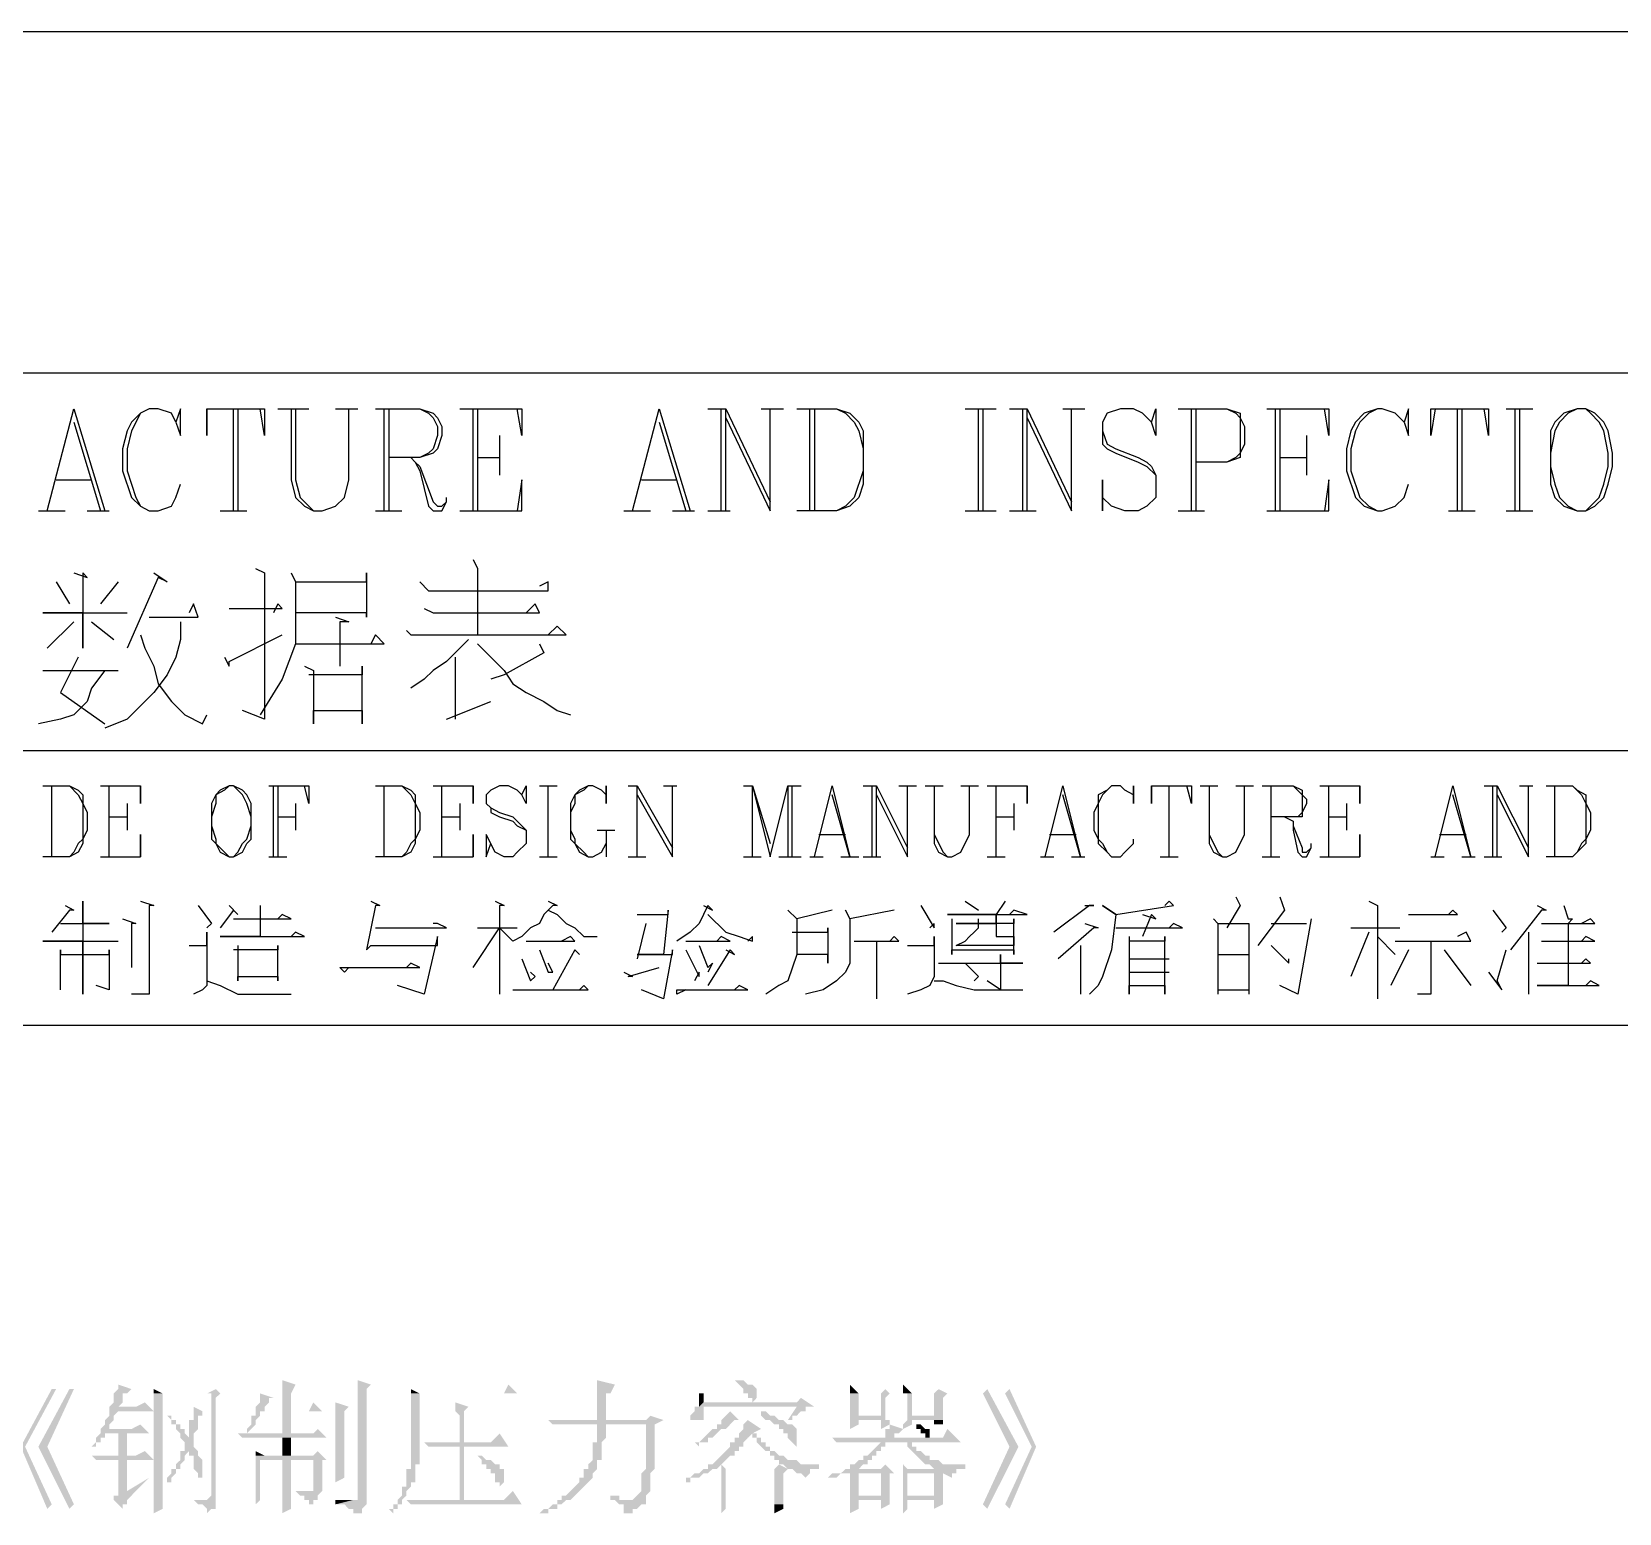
# Model space of a CAD drawing. Extents: x 51 to 246, y 3 to 417.
# Drawn here: x 218.5 to 233.66, y 402.89 to 417.03 of the extents above; entities that cross this region are included whole.
import ezdxf

# ---------------------------------------------------------------- set-up
doc = ezdxf.new("R2010")
doc.units = 0
doc.header["$MEASUREMENT"] = 0
doc.layers.add('_____1', color=160, linetype='Continuous')

msp = doc.modelspace()

# ---------------------------------------------------------------- hatches: boundary and pattern name
at = {"layer": '_____1'}
for points in [[(218.694, 404.071), (218.398, 403.521), (218.652, 402.928), (218.694, 402.971), (218.44, 403.521), (218.736, 404.071)], [(218.863, 404.071), (218.567, 403.521), (218.863, 402.928), (218.906, 402.971), (218.652, 403.521), (218.906, 404.071)], [(219.329, 404.114), (219.329, 404.071), (219.287, 404.029), (219.287, 403.944), (219.244, 403.902), (219.244, 403.86), (219.329, 403.902), (219.371, 403.944), (219.371, 404.029), (219.414, 404.029), (219.456, 404.071)], [(219.668, 404.071), (219.668, 404.029), (219.752, 404.029)], [(220.26, 404.071), (220.176, 404.029), (219.668, 404.029), (219.668, 402.886), (219.752, 402.928), (219.752, 404.029), (220.303, 404.029)], [(220.895, 404.156), (220.895, 403.86), (220.726, 403.86), (220.98, 403.86), (220.98, 404.029), (221.022, 404.114)], [(221.615, 404.156), (221.615, 403.013), (221.573, 403.013), (221.403, 402.971), (221.488, 402.971), (221.53, 402.928), (221.573, 402.928), (221.573, 402.886), (221.657, 402.886), (221.657, 402.928), (221.7, 402.971), (221.7, 404.071), (221.742, 404.114)], [(223.054, 404.114), (223.012, 404.029), (222.123, 404.029), (222.123, 403.309), (222.081, 403.309), (222.081, 403.14), (222.038, 403.14), (222.038, 403.055), (221.996, 403.013), (221.996, 402.971), (221.954, 402.971), (221.954, 402.928), (221.911, 402.928), (221.954, 402.886), (221.954, 402.928), (221.996, 402.928), (221.996, 402.971), (222.038, 402.971), (222.038, 403.013), (222.081, 403.055), (222.081, 403.098), (222.123, 403.14), (222.123, 403.182), (222.165, 403.182), (222.165, 403.352), (222.208, 403.352), (222.208, 404.029), (223.139, 404.029)], [(222.123, 404.071), (222.123, 404.029), (222.208, 404.029)], [(223.901, 404.156), (223.901, 403.775), (223.986, 403.775), (223.986, 404.029), (224.028, 404.029), (224.07, 404.114)], [(226.314, 404.114), (226.314, 404.029), (226.399, 404.029)], [(226.653, 404.071), (226.61, 404.029), (226.314, 404.029), (226.314, 403.775), (226.61, 403.775), (226.61, 403.69), (226.695, 403.733), (226.695, 403.775), (226.653, 403.775), (226.399, 403.817), (226.399, 404.029), (226.695, 404.029)], [(226.822, 404.114), (226.822, 404.029), (226.907, 404.029)], [(227.161, 404.071), (227.118, 404.029), (226.822, 404.029), (226.864, 404.029), (226.864, 403.775), (226.907, 403.817), (226.907, 404.029), (227.245, 404.029)], [(227.626, 404.071), (227.584, 404.029), (227.838, 403.521), (227.584, 402.971), (227.626, 402.928), (227.923, 403.521)], [(227.838, 404.071), (227.796, 404.029), (228.05, 403.521), (227.796, 402.971), (227.838, 402.928), (228.092, 403.521)], [(219.583, 403.944), (219.498, 403.902), (219.329, 403.902), (219.244, 403.86), (219.244, 403.817), (219.202, 403.775), (219.202, 403.733), (219.16, 403.69), (219.244, 403.69), (219.244, 403.733), (219.287, 403.775), (219.287, 403.817), (219.329, 403.86), (219.668, 403.86)], [(220.303, 404.029), (220.218, 404.029), (220.218, 403.055), (220.176, 403.013), (220.006, 403.013), (220.049, 403.013), (220.091, 402.971), (220.133, 402.971), (220.176, 402.928), (220.176, 402.886), (220.218, 402.928), (220.26, 402.928), (220.26, 403.987)], [(220.049, 403.902), (220.049, 403.775), (220.006, 403.775), (220.006, 403.606), (220.049, 403.606), (220.049, 403.648), (220.091, 403.69), (220.091, 403.817), (220.133, 403.817), (220.133, 403.86)], [(221.192, 403.944), (221.149, 403.86), (220.641, 403.86), (220.641, 403.817), (220.599, 403.817), (220.599, 403.733), (220.557, 403.69), (220.557, 403.648), (220.599, 403.69), (220.641, 403.733), (220.641, 403.775), (220.684, 403.817), (220.684, 403.86), (221.276, 403.86)], [(220.684, 404.029), (220.684, 403.944), (220.641, 403.902), (220.641, 403.86), (220.98, 403.86), (220.726, 403.86), (220.726, 403.902), (220.768, 403.944), (220.768, 403.987), (220.811, 403.987)], [(221.403, 403.944), (221.403, 403.182), (221.488, 403.225), (221.488, 403.86), (221.53, 403.902)], [(222.546, 403.944), (222.546, 403.86), (222.589, 403.817), (222.589, 403.563), (222.631, 403.563), (222.631, 403.86), (222.673, 403.902)], [(224.875, 403.902), (224.832, 403.902), (224.832, 403.86), (224.79, 403.817), (224.79, 403.775), (224.917, 403.775), (224.917, 403.902), (225.806, 403.902)], [(224.917, 404.029), (224.875, 404.029), (224.875, 403.902), (224.917, 403.944)], [(225.848, 403.987), (225.806, 403.944), (224.917, 403.944), (224.875, 403.902), (225.975, 403.902)], [(225.806, 403.902), (225.721, 403.775), (225.764, 403.775), (225.764, 403.817), (225.806, 403.817), (225.848, 403.86), (225.891, 403.86), (225.891, 403.902), (225.975, 403.902)], [(226.695, 404.029), (226.61, 404.029), (226.61, 403.817), (226.399, 403.817), (226.653, 403.775), (226.653, 403.987)], [(227.245, 404.029), (227.118, 404.029), (227.118, 403.817), (226.907, 403.817), (226.864, 403.775), (226.822, 403.733), (226.822, 403.69), (226.907, 403.733), (226.907, 403.775), (227.203, 403.775), (227.203, 403.987)], [(219.795, 403.86), (219.795, 403.817), (219.837, 403.775), (219.837, 403.733), (219.879, 403.733), (219.879, 403.69), (219.922, 403.648), (219.922, 403.606), (219.964, 403.563), (219.964, 403.521), (220.006, 403.479), (220.006, 403.436), (220.049, 403.436), (220.049, 403.309), (220.091, 403.267), (220.091, 403.225), (220.133, 403.225), (220.133, 403.394), (220.091, 403.436), (220.091, 403.479), (220.049, 403.521), (220.049, 403.606), (220.006, 403.606), (219.964, 403.648), (219.964, 403.69), (219.922, 403.69), (219.922, 403.733), (219.879, 403.733), (219.879, 403.775), (219.837, 403.775), (219.837, 403.817), (219.795, 403.817)], [(224.409, 403.817), (224.367, 403.775), (223.435, 403.775), (223.478, 403.733), (223.901, 403.733), (224.536, 403.775)], [(224.536, 403.775), (223.901, 403.733), (224.367, 403.733), (224.367, 403.309), (224.324, 403.267), (224.324, 403.098), (224.282, 403.055), (224.24, 403.013), (224.197, 403.013), (224.367, 403.013), (224.367, 403.055), (224.409, 403.098), (224.409, 403.267), (224.451, 403.309), (224.451, 403.733)], [(225.171, 403.86), (225.129, 403.817), (225.086, 403.775), (225.086, 403.733), (225.044, 403.733), (225.044, 403.69), (225.002, 403.69), (224.959, 403.648), (224.917, 403.606), (224.875, 403.563), (224.832, 403.563), (224.875, 403.521), (224.875, 403.563), (224.959, 403.563), (224.959, 403.606), (225.002, 403.606), (225.044, 403.648), (225.086, 403.69), (225.129, 403.69), (225.171, 403.733), (225.213, 403.775), (225.256, 403.775)], [(225.34, 403.775), (225.298, 403.733), (225.298, 403.69), (225.256, 403.648), (225.256, 403.606), (225.213, 403.606), (225.213, 403.563), (225.171, 403.563), (225.171, 403.521), (225.129, 403.479), (225.002, 403.352), (225.086, 403.352), (225.086, 403.309), (225.129, 403.309), (225.086, 403.352), (225.171, 403.436), (225.213, 403.436), (225.213, 403.479), (225.256, 403.479), (225.256, 403.521), (225.298, 403.521), (225.298, 403.563), (225.34, 403.606), (225.383, 403.648), (225.467, 403.69)], [(226.314, 403.775), (226.314, 403.69), (226.399, 403.733), (226.399, 403.775), (226.61, 403.775)], [(219.541, 403.733), (219.456, 403.69), (219.16, 403.69), (219.16, 403.648), (219.117, 403.606), (219.117, 403.563), (219.075, 403.521), (219.117, 403.521), (219.117, 403.563), (219.16, 403.563), (219.16, 403.606), (219.202, 403.606), (219.202, 403.648), (219.625, 403.648)], [(221.234, 403.69), (221.192, 403.648), (220.472, 403.648), (220.514, 403.606), (221.319, 403.606)], [(222.97, 403.648), (222.885, 403.563), (222.25, 403.563), (222.292, 403.521), (223.054, 403.521)], [(223.901, 403.733), (223.901, 403.563), (223.859, 403.563), (223.859, 403.394), (223.816, 403.352), (223.816, 403.309), (223.774, 403.309), (223.774, 403.225), (223.732, 403.225), (223.732, 403.182), (223.605, 403.055), (223.562, 403.055), (223.562, 403.013), (223.52, 403.013), (223.52, 402.971), (223.478, 402.971), (223.435, 402.928), (223.393, 402.928), (223.351, 402.886), (223.435, 402.886), (223.435, 402.928), (223.52, 402.928), (223.52, 402.971), (223.562, 402.971), (223.605, 403.013), (223.647, 403.013), (223.859, 403.225), (223.859, 403.267), (223.901, 403.309), (223.901, 403.394), (223.943, 403.394), (223.943, 403.563), (223.986, 403.606), (223.986, 403.733), (224.367, 403.733)], [(225.383, 403.648), (225.383, 403.606), (225.425, 403.606), (225.425, 403.563), (225.467, 403.521), (225.51, 403.479), (225.552, 403.479), (225.552, 403.436), (225.594, 403.436), (225.594, 403.394), (225.637, 403.394), (225.637, 403.352), (225.679, 403.352), (225.721, 403.309), (225.764, 403.309), (225.806, 403.267), (225.848, 403.267), (225.891, 403.225), (225.933, 403.267), (225.933, 403.309), (226.018, 403.309), (226.018, 403.352), (225.848, 403.352), (225.806, 403.394), (225.721, 403.394), (225.679, 403.436), (225.637, 403.436), (225.594, 403.479), (225.552, 403.479), (225.552, 403.521), (225.51, 403.521), (225.51, 403.563), (225.467, 403.563), (225.467, 403.606), (225.425, 403.606), (225.425, 403.648)], [(227.245, 403.69), (227.203, 403.606), (226.145, 403.606), (226.187, 403.563), (227.372, 403.563)], [(226.695, 403.733), (226.695, 403.69), (226.653, 403.69), (226.653, 403.606), (226.61, 403.606), (226.737, 403.606), (226.737, 403.648), (226.78, 403.648), (226.822, 403.69)], [(219.583, 403.479), (219.498, 403.436), (219.075, 403.436), (219.117, 403.394), (219.668, 403.394)], [(219.964, 403.521), (219.964, 403.479), (219.922, 403.479), (219.922, 403.394), (219.879, 403.352), (219.879, 403.309), (219.837, 403.309), (219.837, 403.267), (219.795, 403.225), (219.795, 403.182), (219.837, 403.182), (219.837, 403.225), (219.879, 403.267), (219.879, 403.309), (219.922, 403.309), (219.922, 403.352), (219.964, 403.394), (219.964, 403.436), (220.006, 403.479)], [(220.641, 403.479), (220.641, 403.436), (220.726, 403.436)], [(221.234, 403.479), (221.192, 403.436), (220.641, 403.436), (220.641, 402.971), (220.684, 403.013), (220.684, 403.394), (221.319, 403.394)], [(226.61, 403.563), (226.568, 403.521), (226.526, 403.479), (226.483, 403.436), (226.441, 403.436), (226.441, 403.394), (226.399, 403.394), (226.356, 403.352), (226.314, 403.352), (226.314, 403.309), (226.272, 403.309), (226.399, 403.309), (226.441, 403.352), (226.483, 403.352), (226.483, 403.394), (226.526, 403.394), (226.526, 403.436), (226.568, 403.436), (226.568, 403.479), (226.61, 403.479), (226.61, 403.521), (226.653, 403.521), (226.653, 403.563), (226.864, 403.563)], [(226.864, 403.563), (226.61, 403.563), (226.864, 403.563), (226.864, 403.521), (226.907, 403.479), (227.034, 403.352), (227.076, 403.352), (227.118, 403.309), (226.864, 403.309), (227.415, 403.309), (227.415, 403.352), (227.203, 403.352), (227.161, 403.394), (227.076, 403.394), (227.076, 403.436), (227.034, 403.436), (226.991, 403.479), (226.949, 403.479), (226.949, 403.521), (226.907, 403.521), (226.907, 403.563)], [(219.414, 403.394), (219.329, 403.394), (219.329, 403.055), (219.287, 403.055), (219.287, 403.013), (219.371, 402.928), (219.371, 402.971), (219.414, 402.971), (219.414, 403.013), (219.498, 403.098), (219.414, 403.098)], [(220.98, 403.394), (220.895, 403.394), (220.895, 402.886), (220.98, 402.928), (220.98, 403.055)], [(221.319, 403.394), (221.192, 403.394), (221.192, 403.098), (221.149, 403.098), (221.276, 403.098), (221.276, 403.394)], [(222.758, 403.436), (222.8, 403.394), (222.8, 403.352), (222.843, 403.352), (222.843, 403.309), (222.885, 403.309), (222.885, 403.267), (222.927, 403.267), (222.927, 403.182), (222.97, 403.182), (222.97, 403.14), (223.012, 403.182), (223.012, 403.309), (222.97, 403.309), (222.97, 403.352), (222.927, 403.352), (222.885, 403.394), (222.843, 403.394), (222.8, 403.436)], [(225.002, 403.352), (224.959, 403.352), (224.959, 403.309), (224.917, 403.309), (224.875, 403.267), (224.832, 403.267), (224.79, 403.225), (224.748, 403.225), (224.748, 403.182), (224.79, 403.182), (224.79, 403.225), (224.875, 403.225), (224.917, 403.267), (224.959, 403.267), (225.002, 403.309), (225.044, 403.309), (225.086, 403.352)], [(225.637, 403.352), (225.594, 403.309), (225.086, 403.309), (225.086, 402.971), (225.129, 402.971), (225.129, 403.309), (225.721, 403.309)], [(225.721, 403.309), (225.594, 403.309), (225.594, 402.971), (225.086, 402.971), (225.086, 402.886), (225.129, 402.928), (225.129, 402.971), (225.679, 402.971), (225.679, 403.267)], [(226.653, 403.352), (226.61, 403.309), (226.272, 403.309), (226.229, 403.267), (226.145, 403.267), (226.102, 403.225), (226.187, 403.225), (226.229, 403.267), (226.737, 403.267)], [(226.822, 403.352), (226.822, 403.013), (227.118, 403.013), (227.118, 402.928), (227.203, 402.971), (227.203, 403.013), (226.864, 403.055), (226.864, 403.267), (227.33, 403.267), (227.33, 403.309), (226.864, 403.309)], [(226.314, 403.267), (226.314, 403.013), (226.61, 403.013), (226.61, 402.928), (226.695, 402.971), (226.695, 403.013), (226.399, 403.055), (226.399, 403.267), (226.61, 403.267)], [(226.737, 403.267), (226.314, 403.267), (226.61, 403.267), (226.61, 403.055), (226.399, 403.055), (226.695, 403.013), (226.695, 403.267)], [(227.118, 403.267), (227.118, 403.055), (226.864, 403.055), (227.203, 403.013), (227.203, 403.267)], [(227.33, 403.267), (227.118, 403.267), (227.203, 403.267), (227.288, 403.225), (227.288, 403.267)], [(220.006, 403.013), (220.176, 403.013), (220.049, 403.013)], [(221.022, 403.098), (221.065, 403.055), (221.107, 403.055), (221.107, 403.013), (221.149, 403.013), (221.149, 402.971), (221.192, 402.971), (221.192, 403.013), (221.234, 403.013), (221.234, 403.055), (221.276, 403.098), (221.065, 403.098)], [(221.403, 403.013), (221.403, 402.971), (221.573, 403.013), (221.446, 403.013)], [(223.097, 403.098), (223.012, 403.013), (222.081, 403.013), (222.123, 402.971), (223.181, 402.971)], [(226.314, 403.013), (226.314, 402.886), (226.399, 402.928), (226.399, 403.013), (226.61, 403.013)], [(226.822, 403.013), (226.822, 402.886), (226.864, 402.928), (226.864, 403.013), (227.118, 403.013)], [(225.679, 402.971), (225.594, 402.971), (225.594, 402.886), (225.679, 402.928)]]:
    msp.add_hatch(color=7, dxfattribs=at).paths.add_polyline_path(points, is_closed=False)
for points in [[(225.256, 404.156), (225.213, 404.156), (225.298, 404.071), (225.298, 404.029), (225.34, 404.029), (225.34, 403.987), (225.383, 403.987), (225.383, 403.944), (225.425, 403.987), (225.425, 404.071), (225.383, 404.114), (225.34, 404.114), (225.298, 404.156)], [(220.895, 403.86), (220.98, 403.86), (220.98, 403.648), (220.895, 403.648)], [(225.467, 403.86), (225.467, 403.817), (225.51, 403.775), (225.552, 403.775), (225.594, 403.733), (225.637, 403.733), (225.637, 403.69), (225.679, 403.69), (225.679, 403.648), (225.721, 403.648), (225.721, 403.606), (225.764, 403.563), (225.806, 403.521), (225.806, 403.69), (225.764, 403.733), (225.721, 403.733), (225.679, 403.775), (225.637, 403.775), (225.594, 403.817), (225.552, 403.817), (225.51, 403.86)], [(227.118, 403.775), (227.203, 403.775), (227.203, 403.733), (227.118, 403.733)], [(219.329, 403.648), (219.414, 403.648), (219.414, 403.436), (219.329, 403.436)], [(220.895, 403.606), (220.98, 403.606), (220.98, 403.436), (220.895, 403.436)], [(226.949, 403.733), (226.949, 403.69), (226.991, 403.69), (226.991, 403.648), (227.034, 403.648), (227.034, 403.606), (227.076, 403.606), (227.076, 403.69), (227.034, 403.69), (226.991, 403.733)], [(222.589, 403.521), (222.631, 403.521), (222.631, 403.013), (222.589, 403.013)], [(219.625, 403.225), (219.414, 403.098), (219.498, 403.098)], [(224.028, 403.055), (224.028, 403.013), (224.07, 403.013), (224.113, 402.971), (224.155, 402.971), (224.155, 402.886), (224.24, 402.886), (224.24, 402.928), (224.282, 402.928), (224.324, 402.971), (224.367, 402.971), (224.367, 403.013), (224.113, 403.013), (224.113, 403.055)]]:
    msp.add_hatch(color=7, dxfattribs=at).paths.add_polyline_path(points)

# ---------------------------------------------------------------- linework, layer by layer
at = {"layer": '_____1', "color": 7}
for p, q in [((245.872, 417.025), (51.012, 417.025)), ((242.612, 413.766), (59.182, 413.766)), ((242.612, 413.766), (183.557, 413.766)), ((218.906, 413.3), (219.16, 412.453)), ((220.43, 412.453), (220.43, 413.427)), ((220.472, 413.427), (220.472, 412.453)), ((220.853, 413.427), (221.149, 413.427)), ((221.403, 413.427), (221.615, 413.427)), ((221.869, 412.453), (221.869, 413.427)), ((221.911, 413.427), (221.911, 412.453)), ((222.716, 412.453), (222.716, 413.427)), ((222.758, 413.427), (222.758, 412.453)), ((224.494, 413.3), (224.748, 412.453)), ((224.959, 413.427), (225.129, 413.427)), ((225.086, 412.453), (225.086, 413.427)), ((225.467, 413.427), (225.679, 413.427)), ((225.933, 412.453), (225.933, 413.427)), ((225.975, 413.427), (225.975, 412.453)), ((227.415, 413.427), (227.711, 413.427)), ((227.542, 412.453), (227.542, 413.427)), ((227.584, 413.427), (227.584, 412.453)), ((227.838, 413.427), (228.007, 413.427)), ((227.965, 412.453), (227.965, 413.427)), ((228.346, 413.427), (228.558, 413.427)), ((229.574, 412.453), (229.574, 413.427)), ((229.616, 413.427), (229.616, 412.453)), ((230.378, 412.453), (230.378, 413.427)), ((230.42, 413.427), (230.42, 412.453)), ((232.114, 412.453), (232.114, 413.427)), ((232.156, 413.427), (232.156, 412.453)), ((232.579, 413.427), (232.833, 413.427)), ((232.664, 412.453), (232.664, 413.427)), ((232.706, 413.427), (232.706, 412.453)), ((222.97, 413.173), (222.97, 412.792)), ((230.674, 413.173), (230.674, 412.792)), ((222.758, 412.961), (222.97, 412.961)), ((230.42, 412.961), (230.674, 412.961)), ((218.736, 412.75), (219.075, 412.75)), ((224.324, 412.75), (224.663, 412.75)), ((218.567, 412.453), (218.821, 412.453)), ((219.033, 412.453), (219.244, 412.453)), ((220.303, 412.453), (220.557, 412.453)), ((221.784, 412.453), (222.038, 412.453)), ((224.155, 412.453), (224.409, 412.453)), ((224.621, 412.453), (224.832, 412.453)), ((224.959, 412.453), (225.171, 412.453)), ((227.415, 412.453), (227.711, 412.453)), ((227.838, 412.453), (228.092, 412.453)), ((229.447, 412.453), (229.701, 412.453)), ((232.029, 412.453), (232.283, 412.453)), ((232.579, 412.453), (232.833, 412.453)), ((218.736, 411.776), (218.863, 411.564)), ((219.329, 411.776), (219.16, 411.564)), ((218.906, 411.395), (218.652, 411.141)), ((219.075, 411.395), (219.287, 411.226)), ((222.546, 411.056), (222.546, 410.464)), ((218.609, 410.929), (219.329, 410.929)), ((222.462, 410.464), (222.885, 410.633)), ((183.557, 410.167), (242.612, 410.167)), ((218.694, 409.151), (218.694, 409.829)), ((219.244, 409.151), (219.244, 409.829)), ((220.811, 409.151), (220.811, 409.829)), ((220.853, 409.829), (220.853, 409.151)), ((221.869, 409.151), (221.869, 409.829)), ((222.419, 409.151), (222.419, 409.829)), ((223.351, 409.829), (223.52, 409.829)), ((223.435, 409.151), (223.435, 409.829)), ((224.197, 409.829), (224.282, 409.829)), ((224.282, 409.151), (224.282, 409.829)), ((224.282, 409.829), (224.621, 409.236)), ((224.536, 409.829), (224.663, 409.829)), ((225.298, 409.829), (225.383, 409.829)), ((225.721, 409.829), (225.848, 409.829)), ((225.764, 409.151), (225.764, 409.829)), ((226.441, 409.829), (226.568, 409.829)), ((226.526, 409.151), (226.526, 409.829)), ((226.78, 409.829), (226.949, 409.829)), ((227.034, 409.829), (227.203, 409.829)), ((227.372, 409.829), (227.542, 409.829)), ((227.711, 409.151), (227.711, 409.829)), ((229.362, 409.151), (229.362, 409.829)), ((229.658, 409.829), (229.828, 409.829)), ((229.997, 409.829), (230.166, 409.829)), ((230.336, 409.151), (230.336, 409.829)), ((230.886, 409.151), (230.886, 409.829)), ((232.368, 409.829), (232.495, 409.829)), ((232.452, 409.151), (232.452, 409.829)), ((232.706, 409.829), (232.833, 409.829)), ((233.045, 409.151), (233.045, 409.829)), ((219.414, 409.659), (219.414, 409.405)), ((221.022, 409.659), (221.022, 409.405)), ((222.589, 409.659), (222.589, 409.405)), ((227.88, 409.659), (227.88, 409.405)), ((231.055, 409.659), (231.055, 409.405)), ((219.244, 409.532), (219.414, 409.532)), ((220.853, 409.532), (221.022, 409.532)), ((222.419, 409.532), (222.589, 409.532)), ((227.711, 409.532), (227.88, 409.532)), ((230.886, 409.532), (231.055, 409.532)), ((223.901, 409.405), (224.07, 409.405)), ((223.986, 409.405), (223.986, 409.151)), ((226.018, 409.363), (226.272, 409.363)), ((228.219, 409.363), (228.473, 409.363)), ((231.944, 409.363), (232.198, 409.363)), ((220.768, 409.151), (220.938, 409.151)), ((223.351, 409.151), (223.52, 409.151)), ((224.197, 409.151), (224.367, 409.151)), ((225.298, 409.151), (225.467, 409.151)), ((225.637, 409.151), (225.848, 409.151)), ((225.933, 409.151), (226.06, 409.151)), ((226.229, 409.151), (226.399, 409.151)), ((226.441, 409.151), (226.61, 409.151)), ((227.626, 409.151), (227.796, 409.151)), ((228.134, 409.151), (228.261, 409.151)), ((228.431, 409.151), (228.558, 409.151)), ((229.277, 409.151), (229.447, 409.151)), ((230.251, 409.151), (230.42, 409.151)), ((231.86, 409.151), (231.987, 409.151)), ((232.156, 409.151), (232.283, 409.151)), ((232.368, 409.151), (232.537, 409.151)), ((227.415, 408.728), (227.542, 408.643)), ((222.758, 408.474), (223.139, 408.474)), ((224.367, 408.516), (224.282, 408.178)), ((230.336, 408.516), (230.674, 408.516)), ((231.098, 408.474), (231.563, 408.474)), ((226.568, 408.347), (226.568, 407.797)), ((228.515, 408.305), (228.515, 407.839)), ((231.267, 408.432), (231.098, 408.008)), ((231.352, 408.389), (231.521, 408.22)), ((232.791, 408.432), (232.791, 407.839)), ((229.828, 408.22), (230.124, 408.22)), ((231.648, 408.262), (231.479, 407.924)), ((231.987, 408.262), (232.241, 407.924)), ((228.981, 408.051), (229.362, 408.051)), ((229.828, 407.881), (230.124, 407.881)), ((183.557, 407.543), (242.612, 407.543))]:
    msp.add_line(p, q, dxfattribs=at)
for points in [[(218.652, 412.453), (218.906, 413.427), (219.202, 412.453)], [(219.879, 413.3), (219.922, 413.173), (219.922, 413.427), (219.879, 413.3), (219.837, 413.385), (219.71, 413.427), (219.625, 413.427), (219.541, 413.385), (219.456, 413.3), (219.414, 413.215), (219.371, 413.046), (219.371, 412.834), (219.456, 412.58), (219.541, 412.496), (219.625, 412.453), (219.71, 412.453), (219.837, 412.496), (219.879, 412.58), (219.922, 412.707)], [(219.625, 413.427), (219.541, 413.385), (219.456, 413.215), (219.414, 413.046), (219.414, 412.834), (219.498, 412.58), (219.541, 412.496), (219.625, 412.453)], [(220.176, 413.427), (220.176, 413.173), (220.176, 413.427), (220.726, 413.427), (220.726, 413.173), (220.684, 413.427)], [(220.98, 413.427), (220.98, 412.75), (221.022, 412.58), (221.107, 412.496), (221.192, 412.453), (221.276, 412.453), (221.403, 412.496), (221.488, 412.58), (221.53, 412.75), (221.53, 413.427)], [(221.022, 413.427), (221.022, 412.75), (221.065, 412.58), (221.149, 412.496), (221.192, 412.453)], [(221.784, 413.427), (222.208, 413.427), (222.335, 413.385), (222.377, 413.342), (222.419, 413.258), (222.419, 413.173), (222.377, 413.046), (222.335, 413.004), (222.208, 412.961), (221.911, 412.961)], [(222.208, 413.427), (222.292, 413.385), (222.335, 413.342), (222.377, 413.258), (222.377, 413.173), (222.335, 413.046), (222.292, 413.004), (222.208, 412.961)], [(222.589, 413.427), (223.181, 413.427), (223.181, 413.173), (223.139, 413.427)], [(224.24, 412.453), (224.494, 413.427), (224.79, 412.453)], [(225.129, 412.453), (225.129, 413.427), (225.552, 412.538)], [(225.129, 413.342), (225.552, 412.453), (225.552, 413.427)], [(225.806, 413.427), (226.187, 413.427), (226.314, 413.385), (226.399, 413.3), (226.441, 413.215), (226.441, 412.707), (226.399, 412.58), (226.314, 412.496), (226.187, 412.453), (225.806, 412.453)], [(226.187, 413.427), (226.272, 413.385), (226.356, 413.3), (226.399, 413.215), (226.441, 413.046), (226.441, 412.834), (226.356, 412.58), (226.272, 412.496), (226.187, 412.453)], [(228.007, 412.453), (228.007, 413.427), (228.431, 412.538)], [(228.007, 413.342), (228.431, 412.453), (228.431, 413.427)], [(229.193, 413.3), (229.235, 413.427), (229.235, 413.173), (229.193, 413.3), (229.108, 413.385), (229.023, 413.427), (228.896, 413.427), (228.769, 413.385), (228.727, 413.3), (228.727, 413.088), (228.769, 413.046), (228.854, 413.004), (229.066, 412.919), (229.15, 412.877), (229.235, 412.792)], [(229.447, 413.427), (229.912, 413.427), (230.039, 413.385), (230.039, 413.342), (230.082, 413.258), (230.082, 413.088), (230.039, 413.004), (230.039, 412.961), (229.912, 412.919), (229.616, 412.919)], [(229.912, 413.427), (229.997, 413.385), (230.039, 413.342), (230.039, 413.004), (229.997, 412.961), (229.912, 412.919)], [(230.293, 413.427), (230.886, 413.427), (230.886, 413.173), (230.844, 413.427)], [(231.606, 413.3), (231.648, 413.173), (231.648, 413.427), (231.606, 413.3), (231.521, 413.385), (231.394, 413.427), (231.352, 413.427), (231.225, 413.385), (231.14, 413.3), (231.098, 413.215), (231.055, 413.046), (231.055, 412.834), (231.14, 412.58), (231.225, 412.496), (231.352, 412.453), (231.394, 412.453), (231.521, 412.496), (231.606, 412.58), (231.648, 412.707)], [(231.352, 413.427), (231.267, 413.385), (231.182, 413.3), (231.14, 413.215), (231.098, 413.046), (231.098, 412.834), (231.182, 412.58), (231.267, 412.496), (231.352, 412.453)], [(231.902, 413.427), (231.86, 413.173), (231.86, 413.427), (232.41, 413.427), (232.41, 413.173), (232.368, 413.427)], [(233.257, 413.427), (233.13, 413.385), (233.045, 413.3), (233.003, 413.215), (233.003, 412.707), (233.045, 412.58), (233.13, 412.496), (233.257, 412.453), (233.341, 412.453), (233.426, 412.496), (233.511, 412.58), (233.553, 412.707), (233.595, 412.877), (233.595, 413.004), (233.553, 413.215), (233.511, 413.3), (233.426, 413.385), (233.341, 413.427), (233.257, 413.427), (233.172, 413.385), (233.087, 413.3), (233.045, 413.215), (233.003, 413.004), (233.003, 412.877), (233.045, 412.707), (233.087, 412.58), (233.172, 412.496), (233.257, 412.453)], [(233.341, 412.453), (233.384, 412.496), (233.468, 412.58), (233.511, 412.707), (233.553, 412.877), (233.553, 413.004), (233.511, 413.215), (233.468, 413.3), (233.384, 413.385), (233.341, 413.427)], [(228.727, 413.215), (228.769, 413.088), (228.854, 413.046), (229.066, 412.961), (229.15, 412.919), (229.193, 412.877), (229.235, 412.792), (229.235, 412.58), (229.15, 412.496), (229.066, 412.453), (228.939, 412.453), (228.812, 412.496), (228.727, 412.58), (228.727, 412.75), (228.727, 412.453), (228.727, 412.58)], [(222.123, 412.961), (222.165, 412.919), (222.208, 412.877), (222.335, 412.538), (222.377, 412.496), (222.419, 412.496), (222.462, 412.538)], [(222.165, 412.919), (222.208, 412.834), (222.292, 412.496), (222.335, 412.453), (222.419, 412.453), (222.462, 412.538), (222.462, 412.58)], [(222.589, 412.453), (223.181, 412.453), (223.181, 412.75), (223.139, 412.453)], [(230.293, 412.453), (230.886, 412.453), (230.886, 412.75), (230.844, 412.453)], [(222.716, 411.988), (222.758, 411.903), (222.758, 411.268)], [(218.906, 411.861), (219.033, 411.818), (218.99, 411.861), (218.99, 411.141), (218.99, 411.48), (218.609, 411.48), (219.414, 411.48)], [(219.668, 411.861), (219.795, 411.776), (219.71, 411.818), (219.414, 411.141)], [(220.641, 411.903), (220.726, 411.861), (220.726, 410.464), (220.514, 410.548)], [(220.98, 411.861), (221.022, 411.776), (221.022, 411.183), (220.895, 410.845), (220.684, 410.506)], [(221.022, 411.776), (221.7, 411.776), (221.7, 411.861), (221.7, 411.437), (221.7, 411.48), (221.022, 411.48)], [(222.208, 411.776), (222.292, 411.691), (223.435, 411.691), (223.435, 411.776), (223.351, 411.734)], [(219.625, 411.437), (220.091, 411.437), (220.049, 411.564), (220.006, 411.48)], [(220.387, 411.522), (220.895, 411.522), (220.853, 411.564), (220.811, 411.48)], [(222.25, 411.522), (222.335, 411.48), (223.351, 411.48), (223.308, 411.564), (223.224, 411.48)], [(219.922, 411.395), (219.922, 411.226), (219.879, 411.056), (219.795, 410.887), (219.668, 410.718), (219.414, 410.464), (219.202, 410.379)], [(221.403, 411.437), (221.53, 411.395), (221.446, 411.395), (221.446, 410.972)], [(222.081, 411.31), (222.123, 411.268), (223.605, 411.268), (223.52, 411.353), (223.435, 411.268)], [(219.541, 411.268), (219.583, 411.141), (219.668, 410.972), (219.71, 410.802), (219.837, 410.633), (219.964, 410.506), (220.133, 410.421), (220.176, 410.506)], [(220.345, 411.056), (220.387, 410.972), (220.387, 411.014), (220.895, 411.268)], [(221.022, 411.183), (221.869, 411.183), (221.784, 411.268), (221.742, 411.183)], [(222.673, 411.226), (222.462, 411.014), (222.335, 410.929), (222.25, 410.845), (222.123, 410.76)], [(222.758, 411.183), (222.885, 411.056), (223.012, 410.929), (223.097, 410.802), (223.224, 410.718), (223.393, 410.633), (223.52, 410.548), (223.647, 410.506)], [(223.351, 411.183), (223.393, 411.099), (223.012, 410.887), (222.885, 410.845)], [(218.948, 411.056), (218.779, 410.718), (219.202, 410.421)], [(219.202, 410.929), (219.075, 410.76), (219.033, 410.633), (218.906, 410.506), (218.779, 410.464), (218.567, 410.421)], [(221.107, 410.972), (221.192, 410.929), (221.192, 410.421), (221.192, 410.548), (221.657, 410.548), (221.657, 410.421), (221.657, 410.972), (221.657, 410.887), (221.149, 410.887)], [(218.609, 409.829), (218.863, 409.829), (218.948, 409.786), (218.99, 409.744), (218.99, 409.659), (219.033, 409.575), (219.033, 409.405), (218.99, 409.321), (218.99, 409.278), (218.948, 409.194), (218.863, 409.151), (218.609, 409.151)], [(218.863, 409.829), (218.948, 409.744), (218.99, 409.659), (218.99, 409.321), (218.948, 409.278), (218.906, 409.194), (218.863, 409.151)], [(219.16, 409.829), (219.541, 409.829), (219.541, 409.659), (219.541, 409.829)], [(220.387, 409.829), (220.303, 409.786), (220.26, 409.744), (220.218, 409.659), (220.218, 409.321), (220.26, 409.278), (220.303, 409.194), (220.387, 409.151), (220.43, 409.151), (220.514, 409.194), (220.557, 409.278), (220.599, 409.321), (220.599, 409.659), (220.557, 409.744), (220.514, 409.786), (220.43, 409.829), (220.387, 409.829), (220.345, 409.786), (220.26, 409.744), (220.26, 409.659), (220.218, 409.532), (220.218, 409.448), (220.26, 409.321), (220.26, 409.278), (220.345, 409.194), (220.387, 409.151)], [(220.43, 409.151), (220.472, 409.194), (220.514, 409.278), (220.557, 409.321), (220.599, 409.448), (220.599, 409.532), (220.557, 409.659), (220.514, 409.744), (220.43, 409.829)], [(220.768, 409.829), (221.149, 409.829), (221.149, 409.659), (221.107, 409.829)], [(221.784, 409.829), (222.038, 409.829), (222.123, 409.786), (222.165, 409.744), (222.165, 409.659), (222.208, 409.575), (222.208, 409.405), (222.165, 409.321), (222.165, 409.278), (222.123, 409.194), (222.038, 409.151), (221.784, 409.151)], [(222.038, 409.829), (222.123, 409.744), (222.165, 409.659), (222.165, 409.321), (222.123, 409.278), (222.081, 409.194), (222.038, 409.151)], [(222.335, 409.829), (222.716, 409.829), (222.716, 409.659), (222.716, 409.829)], [(223.181, 409.744), (223.224, 409.829), (223.224, 409.659), (223.181, 409.744), (223.139, 409.786), (223.054, 409.829), (222.97, 409.829), (222.885, 409.786), (222.843, 409.744), (222.843, 409.659), (222.885, 409.617), (222.885, 409.575), (222.97, 409.532), (223.097, 409.49), (223.139, 409.448), (223.224, 409.405)], [(223.986, 409.744), (223.986, 409.659), (223.986, 409.829), (223.986, 409.744), (223.943, 409.786), (223.859, 409.829), (223.816, 409.829), (223.732, 409.786), (223.689, 409.744), (223.647, 409.659), (223.647, 409.321), (223.689, 409.278), (223.732, 409.194), (223.816, 409.151), (223.859, 409.151), (223.943, 409.194), (223.986, 409.278)], [(223.816, 409.829), (223.774, 409.786), (223.689, 409.744), (223.689, 409.659), (223.647, 409.575), (223.647, 409.405), (223.689, 409.321), (223.689, 409.278), (223.774, 409.194), (223.816, 409.151)], [(224.282, 409.744), (224.621, 409.151), (224.621, 409.829)], [(225.383, 409.151), (225.383, 409.829), (225.552, 409.278)], [(225.383, 409.829), (225.552, 409.151), (225.721, 409.829), (225.721, 409.151)], [(225.975, 409.151), (226.145, 409.829), (226.314, 409.151), (226.145, 409.744)], [(226.568, 409.151), (226.568, 409.829), (226.864, 409.236)], [(226.568, 409.744), (226.864, 409.151), (226.864, 409.829)], [(227.118, 409.829), (227.118, 409.278), (227.161, 409.194), (227.245, 409.151), (227.288, 409.151), (227.372, 409.194), (227.457, 409.363), (227.457, 409.829)], [(227.118, 409.829), (227.118, 409.363), (227.203, 409.194), (227.245, 409.151)], [(227.626, 409.829), (228.007, 409.829), (228.007, 409.659), (228.007, 409.829)], [(228.177, 409.151), (228.346, 409.829), (228.515, 409.151), (228.346, 409.744)], [(229.023, 409.744), (229.023, 409.659), (229.023, 409.829), (229.023, 409.744), (228.939, 409.786), (228.896, 409.829), (228.812, 409.829), (228.769, 409.786), (228.685, 409.744), (228.685, 409.659), (228.642, 409.575), (228.642, 409.405), (228.685, 409.321), (228.685, 409.278), (228.769, 409.194), (228.812, 409.151), (228.896, 409.151), (228.939, 409.194), (229.023, 409.278), (229.023, 409.321)], [(228.812, 409.829), (228.727, 409.744), (228.685, 409.659), (228.685, 409.321), (228.727, 409.278), (228.769, 409.194), (228.812, 409.151)], [(229.193, 409.829), (229.193, 409.659), (229.193, 409.829), (229.574, 409.829), (229.574, 409.659), (229.531, 409.829)], [(229.743, 409.829), (229.743, 409.278), (229.785, 409.194), (229.87, 409.151), (229.912, 409.151), (229.997, 409.194), (230.082, 409.363), (230.082, 409.829)], [(229.743, 409.829), (229.743, 409.363), (229.828, 409.194), (229.87, 409.151)], [(230.251, 409.829), (230.547, 409.829), (230.632, 409.786), (230.632, 409.744), (230.674, 409.702), (230.674, 409.659), (230.632, 409.575), (230.632, 409.532), (230.336, 409.532)], [(230.547, 409.829), (230.632, 409.744), (230.632, 409.575), (230.59, 409.532), (230.547, 409.532)], [(230.801, 409.829), (231.182, 409.829), (231.182, 409.659), (231.182, 409.829)], [(231.902, 409.151), (232.071, 409.829), (232.241, 409.151), (232.071, 409.744)], [(232.495, 409.151), (232.495, 409.829), (232.791, 409.236)], [(232.495, 409.744), (232.791, 409.151), (232.791, 409.829)], [(232.96, 409.829), (233.214, 409.829), (233.257, 409.786), (233.341, 409.744), (233.341, 409.659), (233.384, 409.575), (233.384, 409.405), (233.341, 409.321), (233.341, 409.278), (233.257, 409.194), (233.214, 409.151), (232.96, 409.151)], [(233.214, 409.829), (233.299, 409.744), (233.341, 409.659), (233.341, 409.321), (233.299, 409.278), (233.257, 409.194), (233.214, 409.151)], [(222.843, 409.659), (222.885, 409.617), (222.97, 409.575), (223.097, 409.532), (223.224, 409.405), (223.224, 409.278), (223.139, 409.194), (223.097, 409.151), (223.012, 409.151), (222.927, 409.194), (222.843, 409.363), (222.843, 409.151), (222.885, 409.278)], [(230.463, 409.532), (230.547, 409.49), (230.547, 409.448), (230.632, 409.236), (230.632, 409.194), (230.674, 409.194), (230.717, 409.236)], [(219.16, 409.151), (219.541, 409.151), (219.541, 409.363), (219.541, 409.151)], [(222.335, 409.151), (222.716, 409.151), (222.716, 409.363), (222.716, 409.151)], [(230.547, 409.49), (230.547, 409.405), (230.59, 409.194), (230.632, 409.151), (230.674, 409.151), (230.717, 409.236), (230.717, 409.278)], [(230.801, 409.151), (231.182, 409.151), (231.182, 409.363), (231.182, 409.151)], [(229.997, 408.77), (230.039, 408.686), (229.912, 408.474)], [(230.42, 408.77), (230.463, 408.643), (230.209, 408.305)], [(218.779, 408.516), (219.244, 408.516), (218.99, 408.516), (218.99, 408.728), (218.99, 407.839), (218.99, 408.347), (218.609, 408.347), (219.329, 408.347)], [(218.821, 408.686), (218.906, 408.643), (218.863, 408.643), (218.694, 408.432)], [(219.541, 408.728), (219.668, 408.686), (219.625, 408.686), (219.625, 407.839), (219.456, 407.839)], [(220.091, 408.686), (220.218, 408.516), (220.176, 408.474)], [(220.387, 408.686), (220.472, 408.601), (220.43, 408.643), (220.303, 408.474)], [(220.684, 408.686), (220.684, 408.389), (220.303, 408.389), (221.107, 408.389), (221.022, 408.432), (220.98, 408.389)], [(220.43, 408.559), (220.98, 408.559), (220.895, 408.601), (220.853, 408.559)], [(221.742, 408.728), (221.827, 408.686), (221.784, 408.686), (221.7, 408.262), (221.742, 408.305), (222.377, 408.305), (222.377, 408.389), (222.25, 407.839), (221.996, 407.924)], [(222.927, 408.728), (223.012, 408.686), (222.97, 408.686), (222.97, 407.839)], [(223.435, 408.728), (223.52, 408.686), (223.478, 408.686), (223.393, 408.601), (223.351, 408.516), (223.266, 408.474), (223.181, 408.389), (223.097, 408.347)], [(223.435, 408.643), (223.52, 408.601), (223.605, 408.516), (223.689, 408.474), (223.774, 408.389), (223.901, 408.389)], [(224.282, 408.601), (224.578, 408.601), (224.578, 408.643), (224.536, 408.22), (224.282, 408.22), (224.621, 408.22), (224.621, 408.262), (224.536, 407.797), (224.324, 407.881)], [(224.917, 408.686), (225.002, 408.643), (224.959, 408.686), (224.875, 408.516), (224.79, 408.432), (224.663, 408.347)], [(224.959, 408.601), (225.129, 408.432), (225.256, 408.389), (225.383, 408.347), (225.383, 408.389), (225.34, 408.347)], [(226.145, 408.643), (225.806, 408.559), (225.721, 408.643), (225.806, 408.559), (225.806, 408.22), (225.721, 407.966), (225.637, 407.924), (225.51, 407.839)], [(226.737, 408.643), (226.314, 408.559), (226.272, 408.643), (226.314, 408.559), (226.314, 408.135), (226.272, 408.051), (226.187, 407.966), (226.06, 407.881), (225.891, 407.839)], [(226.991, 408.686), (227.118, 408.474), (227.118, 408.516), (227.076, 408.474)], [(227.796, 408.728), (227.711, 408.601), (227.245, 408.601), (228.007, 408.601), (227.88, 408.643), (227.838, 408.601)], [(227.288, 408.559), (227.288, 408.22), (227.288, 408.262), (227.88, 408.262), (227.88, 408.22), (227.88, 408.559), (227.88, 408.516), (227.33, 408.516), (227.711, 408.516), (227.711, 408.601), (227.711, 408.389), (227.88, 408.389), (227.88, 408.305), (227.33, 408.305), (227.415, 408.347), (227.457, 408.389), (227.499, 408.432), (227.542, 408.474), (227.542, 408.559)], [(228.558, 408.686), (228.642, 408.686), (228.6, 408.686), (228.261, 408.432)], [(228.854, 408.601), (228.727, 408.686), (228.854, 408.601), (228.812, 408.262), (228.727, 408.008), (228.685, 407.924), (228.6, 407.839)], [(228.854, 408.601), (229.404, 408.686), (229.362, 408.728), (229.32, 408.686)], [(229.108, 408.601), (229.235, 408.559), (229.193, 408.601), (229.108, 408.389)], [(231.267, 408.728), (231.352, 408.686), (231.352, 407.797)], [(231.648, 408.601), (232.114, 408.601), (232.071, 408.643), (232.029, 408.601)], [(232.452, 408.643), (232.579, 408.474), (232.537, 408.432)], [(232.876, 408.686), (232.96, 408.643), (232.918, 408.643), (232.622, 408.262)], [(233.13, 408.686), (233.172, 408.559), (233.214, 408.559), (233.172, 408.516)], [(219.371, 408.559), (219.498, 408.516), (219.456, 408.516), (219.456, 408.093)], [(221.784, 408.474), (222.462, 408.474), (222.377, 408.516), (222.335, 408.516)], [(222.716, 408.093), (222.97, 408.474), (223.097, 408.347)], [(225.764, 408.432), (226.102, 408.432), (226.102, 408.474), (226.102, 408.135), (226.102, 408.22), (225.806, 408.22)], [(228.558, 408.516), (228.685, 408.474), (228.642, 408.474), (228.304, 408.178)], [(228.854, 408.474), (229.489, 408.474), (229.404, 408.516), (229.362, 408.474)], [(229.785, 408.559), (229.828, 408.516), (229.828, 407.839)], [(229.828, 408.516), (230.124, 408.516), (230.124, 407.839)], [(230.717, 408.559), (230.59, 407.839), (230.42, 407.924)], [(233.172, 408.516), (233.172, 407.924), (232.876, 407.924), (233.468, 407.924), (233.384, 407.966), (233.341, 407.924)], [(232.918, 408.516), (233.426, 408.516), (233.384, 408.559), (233.299, 408.516)], [(220.006, 408.305), (220.176, 408.305), (220.176, 408.432), (220.176, 407.924), (220.133, 407.881), (220.049, 407.839)], [(220.472, 408.305), (220.472, 407.966), (220.472, 408.008), (220.853, 408.008), (220.853, 407.966), (220.853, 408.305), (220.853, 408.262), (220.43, 408.262)], [(223.224, 408.347), (223.689, 408.347), (223.647, 408.389), (223.562, 408.347)], [(224.748, 408.347), (225.171, 408.347), (225.086, 408.389), (225.044, 408.347)], [(224.875, 408.305), (224.959, 408.093), (225.002, 408.135), (224.959, 408.051)], [(226.356, 408.347), (226.78, 408.347), (226.737, 408.389), (226.695, 408.347)], [(226.864, 408.305), (227.118, 408.305), (227.118, 408.389), (227.118, 408.008), (227.076, 407.924), (226.991, 407.881), (226.864, 407.839)], [(228.981, 408.389), (228.981, 407.839), (228.981, 407.924), (229.32, 407.924), (229.32, 407.839), (229.32, 408.389), (229.32, 408.347), (228.981, 408.347), (228.981, 408.178), (229.362, 408.178)], [(230.336, 408.305), (230.505, 408.135), (230.505, 408.178)], [(231.521, 408.347), (232.241, 408.347), (232.198, 408.432), (232.114, 408.389)], [(231.86, 408.347), (231.86, 407.839), (231.733, 407.839)], [(232.918, 408.347), (233.426, 408.347), (233.341, 408.389), (233.299, 408.347)], [(218.779, 407.881), (218.779, 408.262), (218.779, 408.22), (219.244, 408.22), (219.244, 408.262), (219.244, 407.881), (219.117, 407.924)], [(223.181, 408.178), (223.266, 407.966), (223.308, 408.008), (223.266, 408.051)], [(223.351, 408.262), (223.435, 408.051), (223.478, 408.051), (223.435, 408.135)], [(223.689, 408.262), (223.732, 408.22), (223.689, 408.262), (223.478, 407.881)], [(224.748, 408.262), (224.875, 408.008), (224.875, 408.051), (224.832, 407.966)], [(225.129, 408.262), (225.213, 408.22), (225.171, 408.262), (224.959, 407.924)], [(227.161, 408.135), (227.965, 408.135), (227.753, 408.135), (227.753, 408.22), (227.753, 407.881), (227.626, 407.966)], [(232.41, 408.051), (232.537, 407.881), (232.495, 407.966), (232.579, 408.262)], [(232.876, 408.135), (233.384, 408.135), (233.341, 408.178), (233.299, 408.135)], [(221.53, 408.093), (221.488, 408.051), (221.446, 408.093), (222.208, 408.093), (222.123, 408.135), (222.081, 408.093)], [(224.155, 408.051), (224.24, 408.008), (224.197, 408.008), (224.494, 408.093)], [(227.415, 408.135), (227.542, 408.008), (227.499, 407.966)], [(220.176, 407.966), (220.303, 407.924), (220.472, 407.839), (220.98, 407.839)], [(223.097, 407.881), (223.816, 407.881), (223.774, 407.924), (223.732, 407.881)], [(224.748, 407.881), (224.663, 407.839), (224.663, 407.881), (225.34, 407.881), (225.256, 407.924), (225.213, 407.881)], [(227.118, 407.966), (227.203, 407.966), (227.33, 407.924), (227.499, 407.881), (227.965, 407.881)]]:
    msp.add_lwpolyline(points, dxfattribs=at)

doc.saveas('drawing.dxf')
